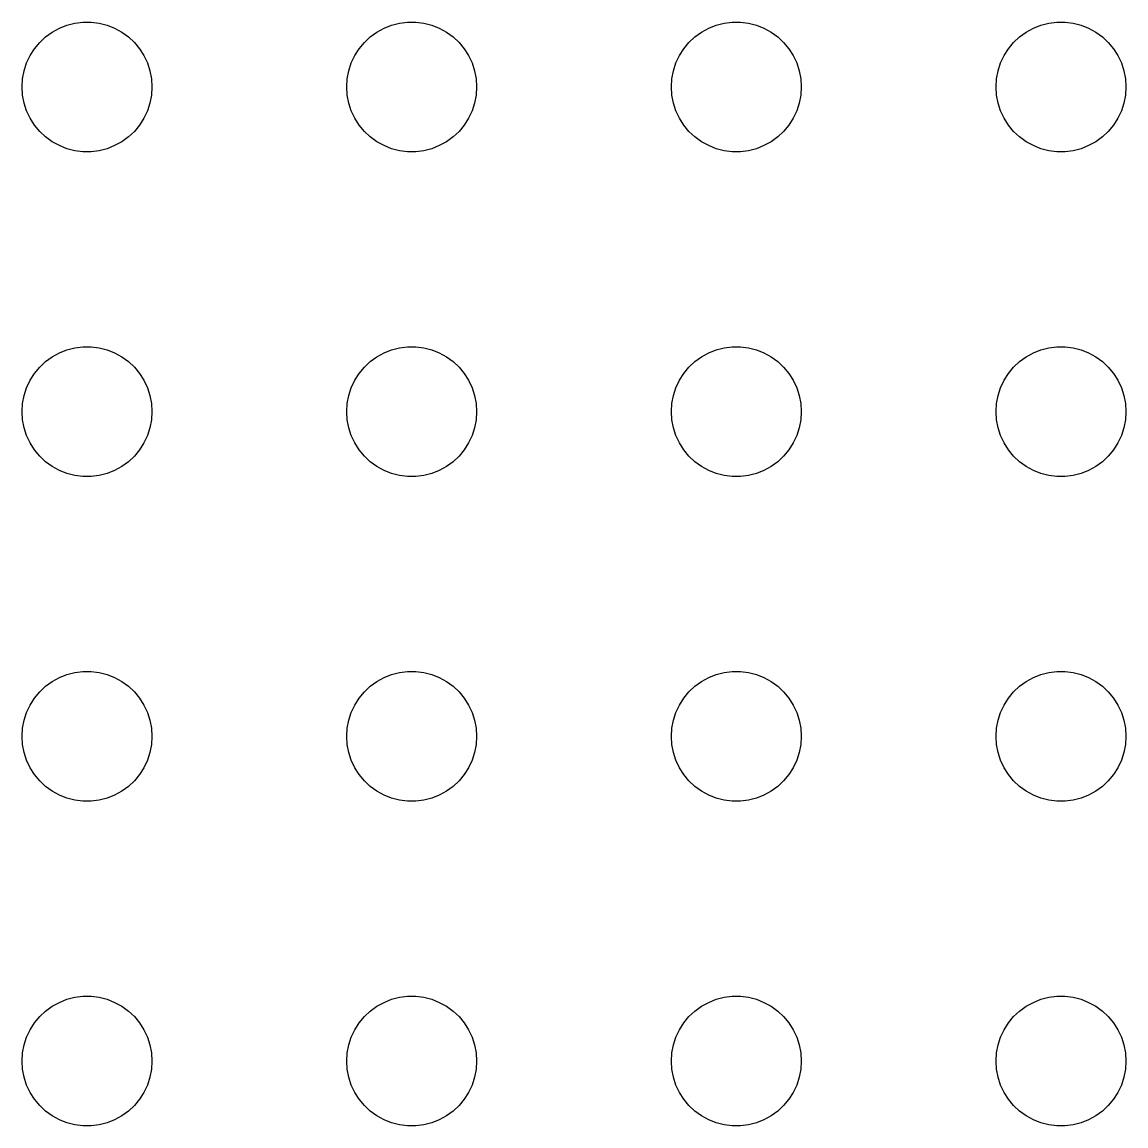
# Model space of a CAD drawing. Header units: metres. Extents: x -134 to 134, y 518 to 1078.
# Drawn here: x 36 to 61.5, y 910.5 to 936 of the extents above; entities that cross this region are included whole.
import ezdxf

# ---------------------------------------------------------------- set-up
doc = ezdxf.new("R2010")
doc.units = ezdxf.units.M

msp = doc.modelspace()

# ---------------------------------------------------------------- linework, layer by layer
for p, q in [((36.6963, 935.766), (36.8613, 935.857)), ((36.8613, 935.857), (37.0365, 935.927)), ((37.0365, 935.927), (37.2189, 935.973)), ((37.2189, 935.973), (37.4058, 935.997)), ((37.4058, 935.997), (37.5942, 935.997)), ((37.5942, 935.997), (37.7811, 935.973)), ((37.7811, 935.973), (37.9635, 935.927)), ((37.9635, 935.927), (38.1387, 935.857)), ((38.1387, 935.857), (38.3037, 935.766)), ((44.1963, 935.766), (44.3613, 935.857)), ((44.3613, 935.857), (44.5365, 935.927)), ((44.5365, 935.927), (44.7189, 935.973)), ((44.7189, 935.973), (44.9058, 935.997)), ((44.9058, 935.997), (45.0942, 935.997)), ((45.0942, 935.997), (45.2811, 935.973)), ((45.2811, 935.973), (45.4635, 935.927)), ((45.4635, 935.927), (45.6387, 935.857)), ((45.6387, 935.857), (45.8037, 935.766)), ((51.6963, 935.766), (51.8613, 935.857)), ((51.8613, 935.857), (52.0365, 935.927)), ((52.0365, 935.927), (52.2189, 935.973)), ((52.2189, 935.973), (52.4058, 935.997)), ((52.4058, 935.997), (52.5942, 935.997)), ((52.5942, 935.997), (52.7811, 935.973)), ((52.7811, 935.973), (52.9635, 935.927)), ((52.9635, 935.927), (53.1387, 935.857)), ((53.1387, 935.857), (53.3037, 935.766)), ((59.1963, 935.766), (59.3613, 935.857)), ((59.3613, 935.857), (59.5365, 935.927)), ((59.5365, 935.927), (59.7189, 935.973)), ((59.7189, 935.973), (59.9058, 935.997)), ((59.9058, 935.997), (60.0942, 935.997)), ((60.0942, 935.997), (60.2811, 935.973)), ((60.2811, 935.973), (60.4635, 935.927)), ((60.4635, 935.927), (60.6387, 935.857)), ((60.6387, 935.857), (60.8037, 935.766)), ((36.4065, 935.527), (36.5439, 935.656)), ((36.5439, 935.656), (36.6963, 935.766)), ((38.3037, 935.766), (38.4561, 935.656)), ((38.4561, 935.656), (38.5934, 935.527)), ((43.9065, 935.527), (44.0439, 935.656)), ((44.0439, 935.656), (44.1963, 935.766)), ((45.8037, 935.766), (45.9561, 935.656)), ((45.9561, 935.656), (46.0934, 935.527)), ((51.4065, 935.527), (51.5439, 935.656)), ((51.5439, 935.656), (51.6963, 935.766)), ((53.3037, 935.766), (53.4561, 935.656)), ((53.4561, 935.656), (53.5934, 935.527)), ((58.9065, 935.527), (59.0439, 935.656)), ((59.0439, 935.656), (59.1963, 935.766)), ((60.8037, 935.766), (60.9561, 935.656)), ((60.9561, 935.656), (61.0934, 935.527)), ((36.1855, 935.223), (36.2865, 935.382)), ((36.2865, 935.382), (36.4065, 935.527)), ((38.5934, 935.527), (38.7135, 935.382)), ((38.7135, 935.382), (38.8145, 935.223)), ((43.6855, 935.223), (43.7865, 935.382)), ((43.7865, 935.382), (43.9065, 935.527)), ((46.0934, 935.527), (46.2135, 935.382)), ((46.2135, 935.382), (46.3145, 935.223)), ((51.1855, 935.223), (51.2865, 935.382)), ((51.2865, 935.382), (51.4065, 935.527)), ((53.5934, 935.527), (53.7135, 935.382)), ((53.7135, 935.382), (53.8145, 935.223)), ((58.6855, 935.223), (58.7865, 935.382)), ((58.7865, 935.382), (58.9065, 935.527)), ((61.0934, 935.527), (61.2135, 935.382)), ((61.2135, 935.382), (61.3145, 935.223)), ((36.1053, 935.052), (36.1855, 935.223)), ((38.8145, 935.223), (38.8947, 935.052)), ((43.6053, 935.052), (43.6855, 935.223)), ((46.3145, 935.223), (46.3947, 935.052)), ((51.1053, 935.052), (51.1855, 935.223)), ((53.8145, 935.223), (53.8947, 935.052)), ((58.6053, 935.052), (58.6855, 935.223)), ((61.3145, 935.223), (61.3947, 935.052)), ((36.0118, 934.688), (36.0471, 934.873)), ((36.0471, 934.873), (36.1053, 935.052)), ((38.8947, 935.052), (38.9529, 934.873)), ((38.9529, 934.873), (38.9882, 934.688)), ((43.5118, 934.688), (43.5471, 934.873)), ((43.5471, 934.873), (43.6053, 935.052)), ((46.3947, 935.052), (46.4529, 934.873)), ((46.4529, 934.873), (46.4882, 934.688)), ((51.0118, 934.688), (51.0471, 934.873)), ((51.0471, 934.873), (51.1053, 935.052)), ((53.8947, 935.052), (53.9529, 934.873)), ((53.9529, 934.873), (53.9882, 934.688)), ((58.5118, 934.688), (58.5471, 934.873)), ((58.5471, 934.873), (58.6053, 935.052)), ((61.3947, 935.052), (61.4529, 934.873)), ((61.4529, 934.873), (61.4882, 934.688)), ((36, 934.5), (36.0118, 934.688)), ((38.9882, 934.688), (39, 934.5)), ((43.5, 934.5), (43.5118, 934.688)), ((46.4882, 934.688), (46.5, 934.5)), ((51, 934.5), (51.0118, 934.688)), ((53.9882, 934.688), (54, 934.5)), ((58.5, 934.5), (58.5118, 934.688)), ((61.4882, 934.688), (61.5, 934.5)), ((36.0118, 934.312), (36, 934.5)), ((39, 934.5), (38.9882, 934.312)), ((43.5118, 934.312), (43.5, 934.5)), ((46.5, 934.5), (46.4882, 934.312)), ((51.0118, 934.312), (51, 934.5)), ((54, 934.5), (53.9882, 934.312)), ((58.5118, 934.312), (58.5, 934.5)), ((61.5, 934.5), (61.4882, 934.312)), ((36.0471, 934.127), (36.0118, 934.312)), ((36.1053, 933.948), (36.0471, 934.127)), ((38.9529, 934.127), (38.8947, 933.948)), ((38.9882, 934.312), (38.9529, 934.127)), ((43.5471, 934.127), (43.5118, 934.312)), ((43.6053, 933.948), (43.5471, 934.127)), ((46.4529, 934.127), (46.3947, 933.948)), ((46.4882, 934.312), (46.4529, 934.127)), ((51.0471, 934.127), (51.0118, 934.312)), ((51.1053, 933.948), (51.0471, 934.127)), ((53.9529, 934.127), (53.8947, 933.948)), ((53.9882, 934.312), (53.9529, 934.127)), ((58.5471, 934.127), (58.5118, 934.312)), ((58.6053, 933.948), (58.5471, 934.127)), ((61.4529, 934.127), (61.3947, 933.948)), ((61.4882, 934.312), (61.4529, 934.127)), ((36.1855, 933.777), (36.1053, 933.948)), ((38.8947, 933.948), (38.8145, 933.777)), ((43.6855, 933.777), (43.6053, 933.948)), ((46.3947, 933.948), (46.3145, 933.777)), ((51.1855, 933.777), (51.1053, 933.948)), ((53.8947, 933.948), (53.8145, 933.777)), ((58.6855, 933.777), (58.6053, 933.948)), ((61.3947, 933.948), (61.3145, 933.777)), ((36.2865, 933.618), (36.1855, 933.777)), ((36.4065, 933.473), (36.2865, 933.618)), ((38.7135, 933.618), (38.5934, 933.473)), ((38.8145, 933.777), (38.7135, 933.618)), ((43.7865, 933.618), (43.6855, 933.777)), ((43.9065, 933.473), (43.7865, 933.618)), ((46.2135, 933.618), (46.0934, 933.473)), ((46.3145, 933.777), (46.2135, 933.618)), ((51.2865, 933.618), (51.1855, 933.777)), ((51.4065, 933.473), (51.2865, 933.618)), ((53.7135, 933.618), (53.5934, 933.473)), ((53.8145, 933.777), (53.7135, 933.618)), ((58.7865, 933.618), (58.6855, 933.777)), ((58.9065, 933.473), (58.7865, 933.618)), ((61.2135, 933.618), (61.0934, 933.473)), ((61.3145, 933.777), (61.2135, 933.618)), ((36.5439, 933.344), (36.4065, 933.473)), ((36.6963, 933.234), (36.5439, 933.344)), ((38.4561, 933.344), (38.3037, 933.234)), ((38.5934, 933.473), (38.4561, 933.344)), ((44.0439, 933.344), (43.9065, 933.473)), ((44.1963, 933.234), (44.0439, 933.344)), ((45.9561, 933.344), (45.8037, 933.234)), ((46.0934, 933.473), (45.9561, 933.344)), ((51.5439, 933.344), (51.4065, 933.473)), ((51.6963, 933.234), (51.5439, 933.344)), ((53.4561, 933.344), (53.3037, 933.234)), ((53.5934, 933.473), (53.4561, 933.344)), ((59.0439, 933.344), (58.9065, 933.473)), ((59.1963, 933.234), (59.0439, 933.344)), ((60.9561, 933.344), (60.8037, 933.234)), ((61.0934, 933.473), (60.9561, 933.344)), ((36.8613, 933.143), (36.6963, 933.234)), ((37.0365, 933.073), (36.8613, 933.143)), ((37.2189, 933.027), (37.0365, 933.073)), ((37.9635, 933.073), (37.7811, 933.027)), ((38.1387, 933.143), (37.9635, 933.073)), ((38.3037, 933.234), (38.1387, 933.143)), ((44.3613, 933.143), (44.1963, 933.234)), ((44.5365, 933.073), (44.3613, 933.143)), ((44.7189, 933.027), (44.5365, 933.073)), ((45.4635, 933.073), (45.2811, 933.027)), ((45.6387, 933.143), (45.4635, 933.073)), ((45.8037, 933.234), (45.6387, 933.143)), ((51.8613, 933.143), (51.6963, 933.234)), ((52.0365, 933.073), (51.8613, 933.143)), ((52.2189, 933.027), (52.0365, 933.073)), ((52.9635, 933.073), (52.7811, 933.027)), ((53.1387, 933.143), (52.9635, 933.073)), ((53.3037, 933.234), (53.1387, 933.143)), ((59.3613, 933.143), (59.1963, 933.234)), ((59.5365, 933.073), (59.3613, 933.143)), ((59.7189, 933.027), (59.5365, 933.073)), ((60.4635, 933.073), (60.2811, 933.027)), ((60.6387, 933.143), (60.4635, 933.073)), ((60.8037, 933.234), (60.6387, 933.143)), ((37.4058, 933.003), (37.2189, 933.027)), ((37.5942, 933.003), (37.4058, 933.003)), ((37.7811, 933.027), (37.5942, 933.003)), ((44.9058, 933.003), (44.7189, 933.027)), ((45.0942, 933.003), (44.9058, 933.003)), ((45.2811, 933.027), (45.0942, 933.003)), ((52.4058, 933.003), (52.2189, 933.027)), ((52.5942, 933.003), (52.4058, 933.003)), ((52.7811, 933.027), (52.5942, 933.003)), ((59.9058, 933.003), (59.7189, 933.027)), ((60.0942, 933.003), (59.9058, 933.003)), ((60.2811, 933.027), (60.0942, 933.003)), ((37.0365, 928.427), (37.2189, 928.473)), ((37.2189, 928.473), (37.4058, 928.497)), ((37.4058, 928.497), (37.5942, 928.497)), ((37.5942, 928.497), (37.7811, 928.473)), ((37.7811, 928.473), (37.9635, 928.427)), ((44.5365, 928.427), (44.7189, 928.473)), ((44.7189, 928.473), (44.9058, 928.497)), ((44.9058, 928.497), (45.0942, 928.497)), ((45.0942, 928.497), (45.2811, 928.473)), ((45.2811, 928.473), (45.4635, 928.427)), ((52.0365, 928.427), (52.2189, 928.473)), ((52.2189, 928.473), (52.4058, 928.497)), ((52.4058, 928.497), (52.5942, 928.497)), ((52.5942, 928.497), (52.7811, 928.473)), ((52.7811, 928.473), (52.9635, 928.427)), ((59.5365, 928.427), (59.7189, 928.473)), ((59.7189, 928.473), (59.9058, 928.497)), ((59.9058, 928.497), (60.0942, 928.497)), ((60.0942, 928.497), (60.2811, 928.473)), ((60.2811, 928.473), (60.4635, 928.427)), ((36.5439, 928.156), (36.6963, 928.266)), ((36.6963, 928.266), (36.8613, 928.357)), ((36.8613, 928.357), (37.0365, 928.427)), ((37.9635, 928.427), (38.1387, 928.357)), ((38.1387, 928.357), (38.3037, 928.266)), ((38.3037, 928.266), (38.4561, 928.156)), ((44.0439, 928.156), (44.1963, 928.266)), ((44.1963, 928.266), (44.3613, 928.357)), ((44.3613, 928.357), (44.5365, 928.427)), ((45.4635, 928.427), (45.6387, 928.357)), ((45.6387, 928.357), (45.8037, 928.266)), ((45.8037, 928.266), (45.9561, 928.156)), ((51.5439, 928.156), (51.6963, 928.266)), ((51.6963, 928.266), (51.8613, 928.357)), ((51.8613, 928.357), (52.0365, 928.427)), ((52.9635, 928.427), (53.1387, 928.357)), ((53.1387, 928.357), (53.3037, 928.266)), ((53.3037, 928.266), (53.4561, 928.156)), ((59.0439, 928.156), (59.1963, 928.266)), ((59.1963, 928.266), (59.3613, 928.357)), ((59.3613, 928.357), (59.5365, 928.427)), ((60.4635, 928.427), (60.6387, 928.357)), ((60.6387, 928.357), (60.8037, 928.266)), ((60.8037, 928.266), (60.9561, 928.156)), ((36.2865, 927.882), (36.4065, 928.027)), ((36.4065, 928.027), (36.5439, 928.156)), ((38.4561, 928.156), (38.5934, 928.027)), ((38.5934, 928.027), (38.7135, 927.882)), ((43.7865, 927.882), (43.9065, 928.027)), ((43.9065, 928.027), (44.0439, 928.156)), ((45.9561, 928.156), (46.0934, 928.027)), ((46.0934, 928.027), (46.2135, 927.882)), ((51.2865, 927.882), (51.4065, 928.027)), ((51.4065, 928.027), (51.5439, 928.156)), ((53.4561, 928.156), (53.5934, 928.027)), ((53.5934, 928.027), (53.7135, 927.882)), ((58.7865, 927.882), (58.9065, 928.027)), ((58.9065, 928.027), (59.0439, 928.156)), ((60.9561, 928.156), (61.0934, 928.027)), ((61.0934, 928.027), (61.2135, 927.882)), ((36.1053, 927.552), (36.1855, 927.723)), ((36.1855, 927.723), (36.2865, 927.882)), ((38.7135, 927.882), (38.8145, 927.723)), ((38.8145, 927.723), (38.8947, 927.552)), ((43.6053, 927.552), (43.6855, 927.723)), ((43.6855, 927.723), (43.7865, 927.882)), ((46.2135, 927.882), (46.3145, 927.723)), ((46.3145, 927.723), (46.3947, 927.552)), ((51.1053, 927.552), (51.1855, 927.723)), ((51.1855, 927.723), (51.2865, 927.882)), ((53.7135, 927.882), (53.8145, 927.723)), ((53.8145, 927.723), (53.8947, 927.552)), ((58.6053, 927.552), (58.6855, 927.723)), ((58.6855, 927.723), (58.7865, 927.882)), ((61.2135, 927.882), (61.3145, 927.723)), ((61.3145, 927.723), (61.3947, 927.552)), ((36.0471, 927.373), (36.1053, 927.552)), ((38.8947, 927.552), (38.9529, 927.373)), ((43.5471, 927.373), (43.6053, 927.552)), ((46.3947, 927.552), (46.4529, 927.373)), ((51.0471, 927.373), (51.1053, 927.552)), ((53.8947, 927.552), (53.9529, 927.373)), ((58.5471, 927.373), (58.6053, 927.552)), ((61.3947, 927.552), (61.4529, 927.373)), ((36, 927), (36.0118, 927.188)), ((36.0118, 927.188), (36.0471, 927.373)), ((38.9529, 927.373), (38.9882, 927.188)), ((38.9882, 927.188), (39, 927)), ((43.5, 927), (43.5118, 927.188)), ((43.5118, 927.188), (43.5471, 927.373)), ((46.4529, 927.373), (46.4882, 927.188)), ((46.4882, 927.188), (46.5, 927)), ((51, 927), (51.0118, 927.188)), ((51.0118, 927.188), (51.0471, 927.373)), ((53.9529, 927.373), (53.9882, 927.188)), ((53.9882, 927.188), (54, 927)), ((58.5, 927), (58.5118, 927.188)), ((58.5118, 927.188), (58.5471, 927.373)), ((61.4529, 927.373), (61.4882, 927.188)), ((61.4882, 927.188), (61.5, 927)), ((36.0118, 926.812), (36, 927)), ((39, 927), (38.9882, 926.812)), ((43.5118, 926.812), (43.5, 927)), ((46.5, 927), (46.4882, 926.812)), ((51.0118, 926.812), (51, 927)), ((54, 927), (53.9882, 926.812)), ((58.5118, 926.812), (58.5, 927)), ((61.5, 927), (61.4882, 926.812)), ((36.0471, 926.627), (36.0118, 926.812)), ((38.9882, 926.812), (38.9529, 926.627)), ((43.5471, 926.627), (43.5118, 926.812)), ((46.4882, 926.812), (46.4529, 926.627)), ((51.0471, 926.627), (51.0118, 926.812)), ((53.9882, 926.812), (53.9529, 926.627)), ((58.5471, 926.627), (58.5118, 926.812)), ((61.4882, 926.812), (61.4529, 926.627)), ((36.1053, 926.448), (36.0471, 926.627)), ((36.1855, 926.277), (36.1053, 926.448)), ((38.8947, 926.448), (38.8145, 926.277)), ((38.9529, 926.627), (38.8947, 926.448)), ((43.6053, 926.448), (43.5471, 926.627)), ((43.6855, 926.277), (43.6053, 926.448)), ((46.3947, 926.448), (46.3145, 926.277)), ((46.4529, 926.627), (46.3947, 926.448)), ((51.1053, 926.448), (51.0471, 926.627)), ((51.1855, 926.277), (51.1053, 926.448)), ((53.8947, 926.448), (53.8145, 926.277)), ((53.9529, 926.627), (53.8947, 926.448)), ((58.6053, 926.448), (58.5471, 926.627)), ((58.6855, 926.277), (58.6053, 926.448)), ((61.3947, 926.448), (61.3145, 926.277)), ((61.4529, 926.627), (61.3947, 926.448)), ((36.2865, 926.118), (36.1855, 926.277)), ((38.8145, 926.277), (38.7135, 926.118)), ((43.7865, 926.118), (43.6855, 926.277)), ((46.3145, 926.277), (46.2135, 926.118)), ((51.2865, 926.118), (51.1855, 926.277)), ((53.8145, 926.277), (53.7135, 926.118)), ((58.7865, 926.118), (58.6855, 926.277)), ((61.3145, 926.277), (61.2135, 926.118)), ((36.4065, 925.973), (36.2865, 926.118)), ((36.5439, 925.844), (36.4065, 925.973)), ((38.5934, 925.973), (38.4561, 925.844)), ((38.7135, 926.118), (38.5934, 925.973)), ((43.9065, 925.973), (43.7865, 926.118)), ((44.0439, 925.844), (43.9065, 925.973)), ((46.0934, 925.973), (45.9561, 925.844)), ((46.2135, 926.118), (46.0934, 925.973)), ((51.4065, 925.973), (51.2865, 926.118)), ((51.5439, 925.844), (51.4065, 925.973)), ((53.5934, 925.973), (53.4561, 925.844)), ((53.7135, 926.118), (53.5934, 925.973)), ((58.9065, 925.973), (58.7865, 926.118)), ((59.0439, 925.844), (58.9065, 925.973)), ((61.0934, 925.973), (60.9561, 925.844)), ((61.2135, 926.118), (61.0934, 925.973)), ((36.6963, 925.734), (36.5439, 925.844)), ((36.8613, 925.643), (36.6963, 925.734)), ((38.3037, 925.734), (38.1387, 925.643)), ((38.4561, 925.844), (38.3037, 925.734)), ((44.1963, 925.734), (44.0439, 925.844)), ((44.3613, 925.643), (44.1963, 925.734)), ((45.8037, 925.734), (45.6387, 925.643)), ((45.9561, 925.844), (45.8037, 925.734)), ((51.6963, 925.734), (51.5439, 925.844)), ((51.8613, 925.643), (51.6963, 925.734)), ((53.3037, 925.734), (53.1387, 925.643)), ((53.4561, 925.844), (53.3037, 925.734)), ((59.1963, 925.734), (59.0439, 925.844)), ((59.3613, 925.643), (59.1963, 925.734)), ((60.8037, 925.734), (60.6387, 925.643)), ((60.9561, 925.844), (60.8037, 925.734)), ((37.0365, 925.573), (36.8613, 925.643)), ((37.2189, 925.527), (37.0365, 925.573)), ((37.4058, 925.503), (37.2189, 925.527)), ((37.5942, 925.503), (37.4058, 925.503)), ((37.7811, 925.527), (37.5942, 925.503)), ((37.9635, 925.573), (37.7811, 925.527)), ((38.1387, 925.643), (37.9635, 925.573)), ((44.5365, 925.573), (44.3613, 925.643)), ((44.7189, 925.527), (44.5365, 925.573)), ((44.9058, 925.503), (44.7189, 925.527)), ((45.0942, 925.503), (44.9058, 925.503)), ((45.2811, 925.527), (45.0942, 925.503)), ((45.4635, 925.573), (45.2811, 925.527)), ((45.6387, 925.643), (45.4635, 925.573)), ((52.0365, 925.573), (51.8613, 925.643)), ((52.2189, 925.527), (52.0365, 925.573)), ((52.4058, 925.503), (52.2189, 925.527)), ((52.5942, 925.503), (52.4058, 925.503)), ((52.7811, 925.527), (52.5942, 925.503)), ((52.9635, 925.573), (52.7811, 925.527)), ((53.1387, 925.643), (52.9635, 925.573)), ((59.5365, 925.573), (59.3613, 925.643)), ((59.7189, 925.527), (59.5365, 925.573)), ((59.9058, 925.503), (59.7189, 925.527)), ((60.0942, 925.503), (59.9058, 925.503)), ((60.2811, 925.527), (60.0942, 925.503)), ((60.4635, 925.573), (60.2811, 925.527)), ((60.6387, 925.643), (60.4635, 925.573)), ((36.6963, 920.766), (36.8613, 920.857)), ((36.8613, 920.857), (37.0365, 920.927)), ((37.0365, 920.927), (37.2189, 920.973)), ((37.2189, 920.973), (37.4058, 920.997)), ((37.4058, 920.997), (37.5942, 920.997)), ((37.5942, 920.997), (37.7811, 920.973)), ((37.7811, 920.973), (37.9635, 920.927)), ((37.9635, 920.927), (38.1387, 920.857)), ((38.1387, 920.857), (38.3037, 920.766)), ((44.1963, 920.766), (44.3613, 920.857)), ((44.3613, 920.857), (44.5365, 920.927)), ((44.5365, 920.927), (44.7189, 920.973)), ((44.7189, 920.973), (44.9058, 920.997)), ((44.9058, 920.997), (45.0942, 920.997)), ((45.0942, 920.997), (45.2811, 920.973)), ((45.2811, 920.973), (45.4635, 920.927)), ((45.4635, 920.927), (45.6387, 920.857)), ((45.6387, 920.857), (45.8037, 920.766)), ((51.6963, 920.766), (51.8613, 920.857)), ((51.8613, 920.857), (52.0365, 920.927)), ((52.0365, 920.927), (52.2189, 920.973)), ((52.2189, 920.973), (52.4058, 920.997)), ((52.4058, 920.997), (52.5942, 920.997)), ((52.5942, 920.997), (52.7811, 920.973)), ((52.7811, 920.973), (52.9635, 920.927)), ((52.9635, 920.927), (53.1387, 920.857)), ((53.1387, 920.857), (53.3037, 920.766)), ((59.1963, 920.766), (59.3613, 920.857)), ((59.3613, 920.857), (59.5365, 920.927)), ((59.5365, 920.927), (59.7189, 920.973)), ((59.7189, 920.973), (59.9058, 920.997)), ((59.9058, 920.997), (60.0942, 920.997)), ((60.0942, 920.997), (60.2811, 920.973)), ((60.2811, 920.973), (60.4635, 920.927)), ((60.4635, 920.927), (60.6387, 920.857)), ((60.6387, 920.857), (60.8037, 920.766)), ((36.4065, 920.527), (36.5439, 920.656)), ((36.5439, 920.656), (36.6963, 920.766)), ((38.3037, 920.766), (38.4561, 920.656)), ((38.4561, 920.656), (38.5934, 920.527)), ((43.9065, 920.527), (44.0439, 920.656)), ((44.0439, 920.656), (44.1963, 920.766)), ((45.8037, 920.766), (45.9561, 920.656)), ((45.9561, 920.656), (46.0934, 920.527)), ((51.4065, 920.527), (51.5439, 920.656)), ((51.5439, 920.656), (51.6963, 920.766)), ((53.3037, 920.766), (53.4561, 920.656)), ((53.4561, 920.656), (53.5934, 920.527)), ((58.9065, 920.527), (59.0439, 920.656)), ((59.0439, 920.656), (59.1963, 920.766)), ((60.8037, 920.766), (60.9561, 920.656)), ((60.9561, 920.656), (61.0934, 920.527)), ((36.1855, 920.223), (36.2865, 920.382)), ((36.2865, 920.382), (36.4065, 920.527)), ((38.5934, 920.527), (38.7135, 920.382)), ((38.7135, 920.382), (38.8145, 920.223)), ((43.6855, 920.223), (43.7865, 920.382)), ((43.7865, 920.382), (43.9065, 920.527)), ((46.0934, 920.527), (46.2135, 920.382)), ((46.2135, 920.382), (46.3145, 920.223)), ((51.1855, 920.223), (51.2865, 920.382)), ((51.2865, 920.382), (51.4065, 920.527)), ((53.5934, 920.527), (53.7135, 920.382)), ((53.7135, 920.382), (53.8145, 920.223)), ((58.6855, 920.223), (58.7865, 920.382)), ((58.7865, 920.382), (58.9065, 920.527)), ((61.0934, 920.527), (61.2135, 920.382)), ((61.2135, 920.382), (61.3145, 920.223)), ((36.0471, 919.873), (36.1053, 920.052)), ((36.1053, 920.052), (36.1855, 920.223)), ((38.8145, 920.223), (38.8947, 920.052)), ((38.8947, 920.052), (38.9529, 919.873)), ((43.5471, 919.873), (43.6053, 920.052)), ((43.6053, 920.052), (43.6855, 920.223)), ((46.3145, 920.223), (46.3947, 920.052)), ((46.3947, 920.052), (46.4529, 919.873)), ((51.0471, 919.873), (51.1053, 920.052)), ((51.1053, 920.052), (51.1855, 920.223)), ((53.8145, 920.223), (53.8947, 920.052)), ((53.8947, 920.052), (53.9529, 919.873)), ((58.5471, 919.873), (58.6053, 920.052)), ((58.6053, 920.052), (58.6855, 920.223)), ((61.3145, 920.223), (61.3947, 920.052)), ((61.3947, 920.052), (61.4529, 919.873)), ((36.0118, 919.688), (36.0471, 919.873)), ((38.9529, 919.873), (38.9882, 919.688)), ((43.5118, 919.688), (43.5471, 919.873)), ((46.4529, 919.873), (46.4882, 919.688)), ((51.0118, 919.688), (51.0471, 919.873)), ((53.9529, 919.873), (53.9882, 919.688)), ((58.5118, 919.688), (58.5471, 919.873)), ((61.4529, 919.873), (61.4882, 919.688)), ((36, 919.5), (36.0118, 919.688)), ((38.9882, 919.688), (39, 919.5)), ((43.5, 919.5), (43.5118, 919.688)), ((46.4882, 919.688), (46.5, 919.5)), ((51, 919.5), (51.0118, 919.688)), ((53.9882, 919.688), (54, 919.5)), ((58.5, 919.5), (58.5118, 919.688)), ((61.4882, 919.688), (61.5, 919.5)), ((36.0118, 919.312), (36, 919.5)), ((36.0471, 919.127), (36.0118, 919.312)), ((38.9882, 919.312), (38.9529, 919.127)), ((39, 919.5), (38.9882, 919.312)), ((43.5118, 919.312), (43.5, 919.5)), ((43.5471, 919.127), (43.5118, 919.312)), ((46.4882, 919.312), (46.4529, 919.127)), ((46.5, 919.5), (46.4882, 919.312)), ((51.0118, 919.312), (51, 919.5)), ((51.0471, 919.127), (51.0118, 919.312)), ((53.9882, 919.312), (53.9529, 919.127)), ((54, 919.5), (53.9882, 919.312)), ((58.5118, 919.312), (58.5, 919.5)), ((58.5471, 919.127), (58.5118, 919.312)), ((61.4882, 919.312), (61.4529, 919.127)), ((61.5, 919.5), (61.4882, 919.312)), ((36.1053, 918.948), (36.0471, 919.127)), ((38.9529, 919.127), (38.8947, 918.948)), ((43.6053, 918.948), (43.5471, 919.127)), ((46.4529, 919.127), (46.3947, 918.948)), ((51.1053, 918.948), (51.0471, 919.127)), ((53.9529, 919.127), (53.8947, 918.948)), ((58.6053, 918.948), (58.5471, 919.127)), ((61.4529, 919.127), (61.3947, 918.948)), ((36.1855, 918.777), (36.1053, 918.948)), ((36.2865, 918.618), (36.1855, 918.777)), ((38.8145, 918.777), (38.7135, 918.618)), ((38.8947, 918.948), (38.8145, 918.777)), ((43.6855, 918.777), (43.6053, 918.948)), ((43.7865, 918.618), (43.6855, 918.777)), ((46.3145, 918.777), (46.2135, 918.618)), ((46.3947, 918.948), (46.3145, 918.777)), ((51.1855, 918.777), (51.1053, 918.948)), ((51.2865, 918.618), (51.1855, 918.777)), ((53.8145, 918.777), (53.7135, 918.618)), ((53.8947, 918.948), (53.8145, 918.777)), ((58.6855, 918.777), (58.6053, 918.948)), ((58.7865, 918.618), (58.6855, 918.777)), ((61.3145, 918.777), (61.2135, 918.618)), ((61.3947, 918.948), (61.3145, 918.777)), ((36.4065, 918.473), (36.2865, 918.618)), ((38.7135, 918.618), (38.5934, 918.473)), ((43.9065, 918.473), (43.7865, 918.618)), ((46.2135, 918.618), (46.0934, 918.473)), ((51.4065, 918.473), (51.2865, 918.618)), ((53.7135, 918.618), (53.5934, 918.473)), ((58.9065, 918.473), (58.7865, 918.618)), ((61.2135, 918.618), (61.0934, 918.473)), ((36.5439, 918.344), (36.4065, 918.473)), ((36.6963, 918.234), (36.5439, 918.344)), ((38.4561, 918.344), (38.3037, 918.234)), ((38.5934, 918.473), (38.4561, 918.344)), ((44.0439, 918.344), (43.9065, 918.473)), ((44.1963, 918.234), (44.0439, 918.344)), ((45.9561, 918.344), (45.8037, 918.234)), ((46.0934, 918.473), (45.9561, 918.344)), ((51.5439, 918.344), (51.4065, 918.473)), ((51.6963, 918.234), (51.5439, 918.344)), ((53.4561, 918.344), (53.3037, 918.234)), ((53.5934, 918.473), (53.4561, 918.344)), ((59.0439, 918.344), (58.9065, 918.473)), ((59.1963, 918.234), (59.0439, 918.344)), ((60.9561, 918.344), (60.8037, 918.234)), ((61.0934, 918.473), (60.9561, 918.344)), ((36.8613, 918.143), (36.6963, 918.234)), ((37.0365, 918.073), (36.8613, 918.143)), ((37.2189, 918.027), (37.0365, 918.073)), ((37.4058, 918.003), (37.2189, 918.027)), ((37.5942, 918.003), (37.4058, 918.003)), ((37.7811, 918.027), (37.5942, 918.003)), ((37.9635, 918.073), (37.7811, 918.027)), ((38.1387, 918.143), (37.9635, 918.073)), ((38.3037, 918.234), (38.1387, 918.143)), ((44.3613, 918.143), (44.1963, 918.234)), ((44.5365, 918.073), (44.3613, 918.143)), ((44.7189, 918.027), (44.5365, 918.073)), ((44.9058, 918.003), (44.7189, 918.027)), ((45.0942, 918.003), (44.9058, 918.003)), ((45.2811, 918.027), (45.0942, 918.003)), ((45.4635, 918.073), (45.2811, 918.027)), ((45.6387, 918.143), (45.4635, 918.073)), ((45.8037, 918.234), (45.6387, 918.143)), ((51.8613, 918.143), (51.6963, 918.234)), ((52.0365, 918.073), (51.8613, 918.143)), ((52.2189, 918.027), (52.0365, 918.073)), ((52.4058, 918.003), (52.2189, 918.027)), ((52.5942, 918.003), (52.4058, 918.003)), ((52.7811, 918.027), (52.5942, 918.003)), ((52.9635, 918.073), (52.7811, 918.027)), ((53.1387, 918.143), (52.9635, 918.073)), ((53.3037, 918.234), (53.1387, 918.143)), ((59.3613, 918.143), (59.1963, 918.234)), ((59.5365, 918.073), (59.3613, 918.143)), ((59.7189, 918.027), (59.5365, 918.073)), ((59.9058, 918.003), (59.7189, 918.027)), ((60.0942, 918.003), (59.9058, 918.003)), ((60.2811, 918.027), (60.0942, 918.003)), ((60.4635, 918.073), (60.2811, 918.027)), ((60.6387, 918.143), (60.4635, 918.073)), ((60.8037, 918.234), (60.6387, 918.143)), ((36.8613, 913.357), (37.0365, 913.427)), ((37.0365, 913.427), (37.2189, 913.473)), ((37.2189, 913.473), (37.4058, 913.497)), ((37.4058, 913.497), (37.5942, 913.497)), ((37.5942, 913.497), (37.7811, 913.473)), ((37.7811, 913.473), (37.9635, 913.427)), ((37.9635, 913.427), (38.1387, 913.357)), ((44.3613, 913.357), (44.5365, 913.427)), ((44.5365, 913.427), (44.7189, 913.473)), ((44.7189, 913.473), (44.9058, 913.497)), ((44.9058, 913.497), (45.0942, 913.497)), ((45.0942, 913.497), (45.2811, 913.473)), ((45.2811, 913.473), (45.4635, 913.427)), ((45.4635, 913.427), (45.6387, 913.357)), ((51.8613, 913.357), (52.0365, 913.427)), ((52.0365, 913.427), (52.2189, 913.473)), ((52.2189, 913.473), (52.4058, 913.497)), ((52.4058, 913.497), (52.5942, 913.497)), ((52.5942, 913.497), (52.7811, 913.473)), ((52.7811, 913.473), (52.9635, 913.427)), ((52.9635, 913.427), (53.1387, 913.357)), ((59.3613, 913.357), (59.5365, 913.427)), ((59.5365, 913.427), (59.7189, 913.473)), ((59.7189, 913.473), (59.9058, 913.497)), ((59.9058, 913.497), (60.0942, 913.497)), ((60.0942, 913.497), (60.2811, 913.473)), ((60.2811, 913.473), (60.4635, 913.427)), ((60.4635, 913.427), (60.6387, 913.357)), ((36.4065, 913.027), (36.5439, 913.156)), ((36.5439, 913.156), (36.6963, 913.266)), ((36.6963, 913.266), (36.8613, 913.357)), ((38.1387, 913.357), (38.3037, 913.266)), ((38.3037, 913.266), (38.4561, 913.156)), ((38.4561, 913.156), (38.5934, 913.027)), ((43.9065, 913.027), (44.0439, 913.156)), ((44.0439, 913.156), (44.1963, 913.266)), ((44.1963, 913.266), (44.3613, 913.357)), ((45.6387, 913.357), (45.8037, 913.266)), ((45.8037, 913.266), (45.9561, 913.156)), ((45.9561, 913.156), (46.0934, 913.027)), ((51.4065, 913.027), (51.5439, 913.156)), ((51.5439, 913.156), (51.6963, 913.266)), ((51.6963, 913.266), (51.8613, 913.357)), ((53.1387, 913.357), (53.3037, 913.266)), ((53.3037, 913.266), (53.4561, 913.156)), ((53.4561, 913.156), (53.5934, 913.027)), ((58.9065, 913.027), (59.0439, 913.156)), ((59.0439, 913.156), (59.1963, 913.266)), ((59.1963, 913.266), (59.3613, 913.357)), ((60.6387, 913.357), (60.8037, 913.266)), ((60.8037, 913.266), (60.9561, 913.156)), ((60.9561, 913.156), (61.0934, 913.027)), ((36.2865, 912.882), (36.4065, 913.027)), ((38.5934, 913.027), (38.7135, 912.882)), ((43.7865, 912.882), (43.9065, 913.027)), ((46.0934, 913.027), (46.2135, 912.882)), ((51.2865, 912.882), (51.4065, 913.027)), ((53.5934, 913.027), (53.7135, 912.882)), ((58.7865, 912.882), (58.9065, 913.027)), ((61.0934, 913.027), (61.2135, 912.882)), ((36.1053, 912.552), (36.1855, 912.723)), ((36.1855, 912.723), (36.2865, 912.882)), ((38.7135, 912.882), (38.8145, 912.723)), ((38.8145, 912.723), (38.8947, 912.552)), ((43.6053, 912.552), (43.6855, 912.723)), ((43.6855, 912.723), (43.7865, 912.882)), ((46.2135, 912.882), (46.3145, 912.723)), ((46.3145, 912.723), (46.3947, 912.552)), ((51.1053, 912.552), (51.1855, 912.723)), ((51.1855, 912.723), (51.2865, 912.882)), ((53.7135, 912.882), (53.8145, 912.723)), ((53.8145, 912.723), (53.8947, 912.552)), ((58.6053, 912.552), (58.6855, 912.723)), ((58.6855, 912.723), (58.7865, 912.882)), ((61.2135, 912.882), (61.3145, 912.723)), ((61.3145, 912.723), (61.3947, 912.552)), ((36.0471, 912.373), (36.1053, 912.552)), ((38.8947, 912.552), (38.9529, 912.373)), ((43.5471, 912.373), (43.6053, 912.552)), ((46.3947, 912.552), (46.4529, 912.373)), ((51.0471, 912.373), (51.1053, 912.552)), ((53.8947, 912.552), (53.9529, 912.373)), ((58.5471, 912.373), (58.6053, 912.552)), ((61.3947, 912.552), (61.4529, 912.373)), ((36, 912), (36.0118, 912.188)), ((36.0118, 912.188), (36.0471, 912.373)), ((38.9529, 912.373), (38.9882, 912.188)), ((38.9882, 912.188), (39, 912)), ((43.5, 912), (43.5118, 912.188)), ((43.5118, 912.188), (43.5471, 912.373)), ((46.4529, 912.373), (46.4882, 912.188)), ((46.4882, 912.188), (46.5, 912)), ((51, 912), (51.0118, 912.188)), ((51.0118, 912.188), (51.0471, 912.373)), ((53.9529, 912.373), (53.9882, 912.188)), ((53.9882, 912.188), (54, 912)), ((58.5, 912), (58.5118, 912.188)), ((58.5118, 912.188), (58.5471, 912.373)), ((61.4529, 912.373), (61.4882, 912.188)), ((61.4882, 912.188), (61.5, 912)), ((36.0118, 911.812), (36, 912)), ((39, 912), (38.9882, 911.812)), ((43.5118, 911.812), (43.5, 912)), ((46.5, 912), (46.4882, 911.812)), ((51.0118, 911.812), (51, 912)), ((54, 912), (53.9882, 911.812)), ((58.5118, 911.812), (58.5, 912)), ((61.5, 912), (61.4882, 911.812)), ((36.0471, 911.627), (36.0118, 911.812)), ((36.1053, 911.448), (36.0471, 911.627)), ((38.9529, 911.627), (38.8947, 911.448)), ((38.9882, 911.812), (38.9529, 911.627)), ((43.5471, 911.627), (43.5118, 911.812)), ((43.6053, 911.448), (43.5471, 911.627)), ((46.4529, 911.627), (46.3947, 911.448)), ((46.4882, 911.812), (46.4529, 911.627)), ((51.0471, 911.627), (51.0118, 911.812)), ((51.1053, 911.448), (51.0471, 911.627)), ((53.9529, 911.627), (53.8947, 911.448)), ((53.9882, 911.812), (53.9529, 911.627)), ((58.5471, 911.627), (58.5118, 911.812)), ((58.6053, 911.448), (58.5471, 911.627)), ((61.4529, 911.627), (61.3947, 911.448)), ((61.4882, 911.812), (61.4529, 911.627)), ((36.1855, 911.277), (36.1053, 911.448)), ((38.8947, 911.448), (38.8145, 911.277)), ((43.6855, 911.277), (43.6053, 911.448)), ((46.3947, 911.448), (46.3145, 911.277)), ((51.1855, 911.277), (51.1053, 911.448)), ((53.8947, 911.448), (53.8145, 911.277)), ((58.6855, 911.277), (58.6053, 911.448)), ((61.3947, 911.448), (61.3145, 911.277)), ((36.2865, 911.118), (36.1855, 911.277)), ((36.4065, 910.973), (36.2865, 911.118)), ((38.7135, 911.118), (38.5934, 910.973)), ((38.8145, 911.277), (38.7135, 911.118)), ((43.7865, 911.118), (43.6855, 911.277)), ((43.9065, 910.973), (43.7865, 911.118)), ((46.2135, 911.118), (46.0934, 910.973)), ((46.3145, 911.277), (46.2135, 911.118)), ((51.2865, 911.118), (51.1855, 911.277)), ((51.4065, 910.973), (51.2865, 911.118)), ((53.7135, 911.118), (53.5934, 910.973)), ((53.8145, 911.277), (53.7135, 911.118)), ((58.7865, 911.118), (58.6855, 911.277)), ((58.9065, 910.973), (58.7865, 911.118)), ((61.2135, 911.118), (61.0934, 910.973)), ((61.3145, 911.277), (61.2135, 911.118)), ((36.5439, 910.844), (36.4065, 910.973)), ((38.5934, 910.973), (38.4561, 910.844)), ((44.0439, 910.844), (43.9065, 910.973)), ((46.0934, 910.973), (45.9561, 910.844)), ((51.5439, 910.844), (51.4065, 910.973)), ((53.5934, 910.973), (53.4561, 910.844)), ((59.0439, 910.844), (58.9065, 910.973)), ((61.0934, 910.973), (60.9561, 910.844)), ((36.6963, 910.734), (36.5439, 910.844)), ((36.8613, 910.643), (36.6963, 910.734)), ((37.0365, 910.573), (36.8613, 910.643)), ((38.1387, 910.643), (37.9635, 910.573)), ((38.3037, 910.734), (38.1387, 910.643)), ((38.4561, 910.844), (38.3037, 910.734)), ((44.1963, 910.734), (44.0439, 910.844)), ((44.3613, 910.643), (44.1963, 910.734)), ((44.5365, 910.573), (44.3613, 910.643)), ((45.6387, 910.643), (45.4635, 910.573)), ((45.8037, 910.734), (45.6387, 910.643)), ((45.9561, 910.844), (45.8037, 910.734)), ((51.6963, 910.734), (51.5439, 910.844)), ((51.8613, 910.643), (51.6963, 910.734)), ((52.0365, 910.573), (51.8613, 910.643)), ((53.1387, 910.643), (52.9635, 910.573)), ((53.3037, 910.734), (53.1387, 910.643)), ((53.4561, 910.844), (53.3037, 910.734)), ((59.1963, 910.734), (59.0439, 910.844)), ((59.3613, 910.643), (59.1963, 910.734)), ((59.5365, 910.573), (59.3613, 910.643)), ((60.6387, 910.643), (60.4635, 910.573)), ((60.8037, 910.734), (60.6387, 910.643)), ((60.9561, 910.844), (60.8037, 910.734)), ((37.2189, 910.527), (37.0365, 910.573)), ((37.4058, 910.503), (37.2189, 910.527)), ((37.5942, 910.503), (37.4058, 910.503)), ((37.7811, 910.527), (37.5942, 910.503)), ((37.9635, 910.573), (37.7811, 910.527)), ((44.7189, 910.527), (44.5365, 910.573)), ((44.9058, 910.503), (44.7189, 910.527)), ((45.0942, 910.503), (44.9058, 910.503)), ((45.2811, 910.527), (45.0942, 910.503)), ((45.4635, 910.573), (45.2811, 910.527)), ((52.2189, 910.527), (52.0365, 910.573)), ((52.4058, 910.503), (52.2189, 910.527)), ((52.5942, 910.503), (52.4058, 910.503)), ((52.7811, 910.527), (52.5942, 910.503)), ((52.9635, 910.573), (52.7811, 910.527)), ((59.7189, 910.527), (59.5365, 910.573)), ((59.9058, 910.503), (59.7189, 910.527)), ((60.0942, 910.503), (59.9058, 910.503)), ((60.2811, 910.527), (60.0942, 910.503)), ((60.4635, 910.573), (60.2811, 910.527))]:
    msp.add_line(p, q)

doc.saveas('drawing.dxf')
